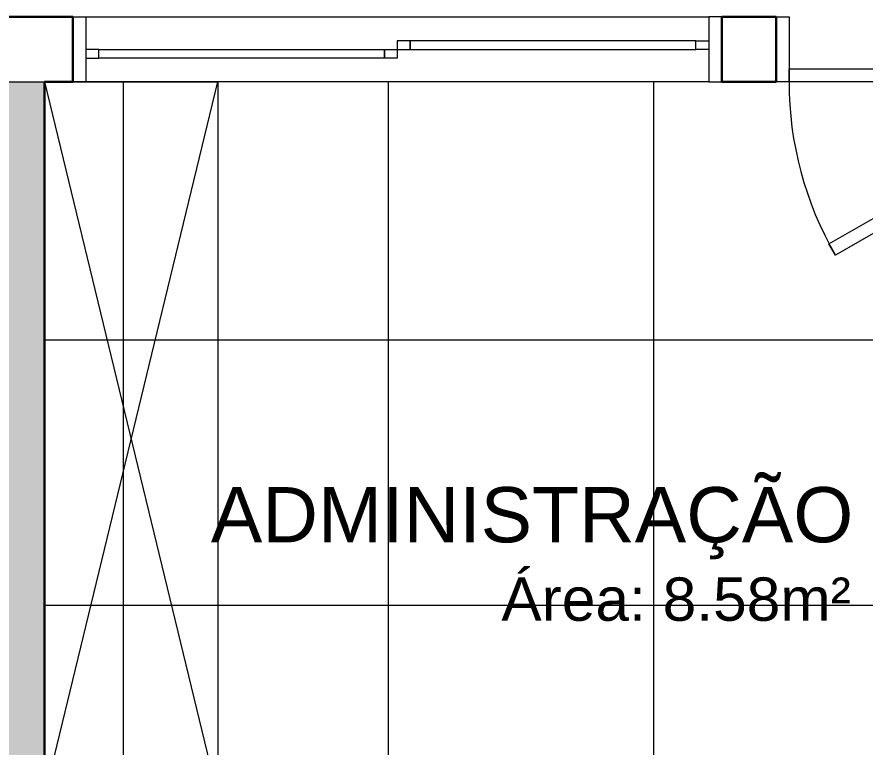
# Model space of a CAD drawing. Header units: metres. Extents: x 149 to 429, y -3 to 162.
# Drawn here: x 370.499 to 372.459, y 82.36 to 84.046 of the extents above; entities that cross this region are included whole.
import ezdxf

# ---------------------------------------------------------------- set-up
doc = ezdxf.new("R2010")
doc.units = ezdxf.units.M
doc.linetypes.add('IMPORT-Dashed _3_', pattern=[0.75, 0.5, -0.25])
doc.layers.add('1053_ARQ_BASE_MATADOURO_dwg', color=7, linetype='Continuous', lineweight=5, true_color=0x767676)
for name, color, linetype, lineweight in [('A-EQUIPAMENTOS', 7, 'Continuous', 5), ('A-ESQ-PORTAS', 7, 'Continuous', 20), ('A-PAREDE', 7, 'Continuous', 30), ('A-TEXTO1', 7, 'Continuous', 5), ('A-VISTA01', 7, 'Continuous', 20), ('A-VISTA03', 7, 'Continuous', 9), ('A-WALL', 7, 'Continuous', 9), ('A_lay', 7, 'Continuous', 5), ('A_PROJEÇÃO', 7, 'IMPORT-Dashed _3_', 5)]:
    doc.layers.add(name, color=color, linetype=linetype, lineweight=lineweight)
doc.styles.add('Arial_11', font='arial.ttf', dxfattribs={"height": 0.1})
doc.styles.add('Arial_5', font='arial.ttf', dxfattribs={"height": 0.1275})

# ---------------------------------------------------------------- blocks, each defined once
blk = doc.blocks.new('1053_ARQ_BASE_MATADOURO_dwg_janela 1_50 PB-4039627-TÉRREO 1_20 - Dependente 2')
at = {"layer": 'A-VISTA01', "color": 253, "true_color": 0xaaaaaa}
for p, q in [((1.47, 0), (0.03, 0)), ((0.03, -0.15), (1.47, -0.15))]:
    blk.add_line(p, q, dxfattribs=at)
at = {"layer": 'A-VISTA03', "color": 253, "true_color": 0xaaaaaa, "flags": 128}
for points in [[(0, -0.15), (0.03, -0.15), (0.03, 0), (0, 0)], [(1.5, -0.15), (1.47, -0.15), (1.47, 0), (1.5, 0)], [(0.03, -0.075), (0.03, -0.055), (0.06, -0.055), (0.06, -0.075), (0.72, -0.075), (0.72, -0.055), (0.06, -0.055), (0.06, -0.075)], [(0.72, -0.075), (0.75, -0.075), (0.75, -0.055), (0.72, -0.055)], [(0.78, -0.095), (0.75, -0.095), (0.75, -0.075), (0.78, -0.075)], [(1.47, -0.095), (1.47, -0.075), (1.44, -0.075), (1.44, -0.095), (0.78, -0.095), (0.78, -0.075), (1.44, -0.075), (1.44, -0.095)]]:
    blk.add_lwpolyline(points, close=True, dxfattribs=at)
blk = doc.blocks.new('1053_ARQ_BASE_MATADOURO_dwg_arq geral tgov-4039641-TÉRREO 1_20 - Dependente 2')
at = {"layer": 'A_lay', "true_color": 0xaaaaaa}
h = blk.add_hatch(dxfattribs=at)
h.set_pattern_fill('FP_9', color=253, style=0, pattern_type=2)
h.set_pattern_definition([(90, (-0.43, 0), (-0.6125, 4e-17), []), (180, (-0.43, 0), (-8e-17, -0.6125), [])])
h.paths.add_polyline_path([(36.4982, -2.5903), (36.5482, -2.5903), (36.5482, 0.7097), (33.9482, 0.7097), (33.9482, -2.5903), (36.4682, -2.5903)])
at = {"layer": 'A-EQUIPAMENTOS', "color": 253, "true_color": 0xaaaaaa}
blk.add_line((33.9482, -0.9403), (34.3482, 0.7097), dxfattribs=at)
at = {"layer": 'A-EQUIPAMENTOS', "color": 253, "true_color": 0xaaaaaa, "flags": 128}
blk.add_lwpolyline([(33.9482, 0.7097), (34.3482, 0.7097), (34.3482, -2.5903), (33.9482, -2.5903), (33.9482, 0.7097), (34.3482, -0.9403), (33.9482, -0.9403), (34.3482, -2.5903)], dxfattribs=at)
at = {"layer": 'A-ESQ-PORTAS', "color": 253, "true_color": 0xaaaaaa, "flags": 128}
for points in [[(35.6382, 0.8597), (35.6682, 0.8597), (35.6682, 0.7097), (35.6382, 0.7097)], [(35.6682, 0.7397), (36.4682, 0.7397), (36.4682, 0.7097), (35.6682, 0.7097), (35.6682, 0.7397)]]:
    blk.add_lwpolyline(points, dxfattribs=at)
at = {"layer": 'A-PAREDE', "color": 253, "true_color": 0xaaaaaa, "flags": 128}
for points in [[(36.4982, -2.5903), (33.9482, -2.5903), (33.9482, 0.7097), (34.0132, 0.7097), (34.0132, 0.8597), (33.7482, 0.8597), (33.7482, 0.7097), (33.7982, 0.7097), (33.7982, -2.5903), (31.1982, -2.5903)], [(35.6382, 0.7097), (35.6382, 0.8597), (35.5132, 0.8597), (35.5132, 0.7097), (35.6382, 0.7097)]]:
    blk.add_lwpolyline(points, dxfattribs=at)
at = {"layer": 'A_PROJEÇÃO', "color": 253, "true_color": 0xaaaaaa, "flags": 128}
blk.add_lwpolyline([(35.7604, 0.3356), (36.4532, 0.7356), (36.4682, 0.7097), (35.7754, 0.3097)], close=True, dxfattribs=at)
at = {"layer": 'A_PROJEÇÃO', "color": 253, "true_color": 0xaaaaaa}
blk.add_arc((36.4682, 0.7097), 0.8, 180, 210, dxfattribs=at)
at = {"extrusion": (0, 0, -1), "zscale": -1, "rotation": 180}
blk.add_blockref('1053_ARQ_BASE_MATADOURO_dwg_janela 1_50 PB-4039627-TÉRREO 1_20 - Dependente 2', (-34.0132, 0.7097), dxfattribs=at)
at = {"layer": 'A-TEXTO1', "attachment_point": 1, "line_spacing_factor": 0.941778}
for s, insert, char_height, width, style in [('ADMINISTRAÇÃO', (34.3324, -0.2256), 0.1275, 1.770109, 'Arial_5'), ('Área: 8.58m²', (35.0036, -0.4342), 0.1, 0.964717, 'Arial_11')]:
    blk.add_mtext(s, dxfattribs=dict(at, insert=insert, char_height=char_height, width=width, style=style))
blk = doc.blocks.new('1053_ARQ_BASE_MATADOURO_dwg-3625622-TÉRREO 1_20 - Dependente 2')
blk.add_blockref('1053_ARQ_BASE_MATADOURO_dwg_arq geral tgov-4039641-TÉRREO 1_20 - Dependente 2', (130.2098, 83.186))

msp = doc.modelspace()

# ---------------------------------------------------------------- hatches: boundary and pattern name
at = {"layer": 'A-WALL', "true_color": 0xffd4aa, "transparency": 33554483}
msp.add_hatch(color=41, dxfattribs=at).paths.add_polyline_path([(370.5631, 80.5957), (370.5631, 83.8957), (370.4146, 83.8957), (370.4146, 80.5957)])

# ---------------------------------------------------------------- linework, layer by layer
at = {"layer": 'A-WALL', "color": 253, "true_color": 0xbbb2aa}
for p in [(370.4131, 83.8957), (370.5631, 80.5942)]:
    msp.add_line(p, (370.5631, 83.8957), dxfattribs=at)

# ---------------------------------------------------------------- block references
at = {"layer": '1053_ARQ_BASE_MATADOURO_dwg', "color": 253, "true_color": 0xaaaaaa}
msp.add_blockref('1053_ARQ_BASE_MATADOURO_dwg-3625622-TÉRREO 1_20 - Dependente 2', (206.405, 0), dxfattribs=at)

doc.saveas('drawing.dxf')
